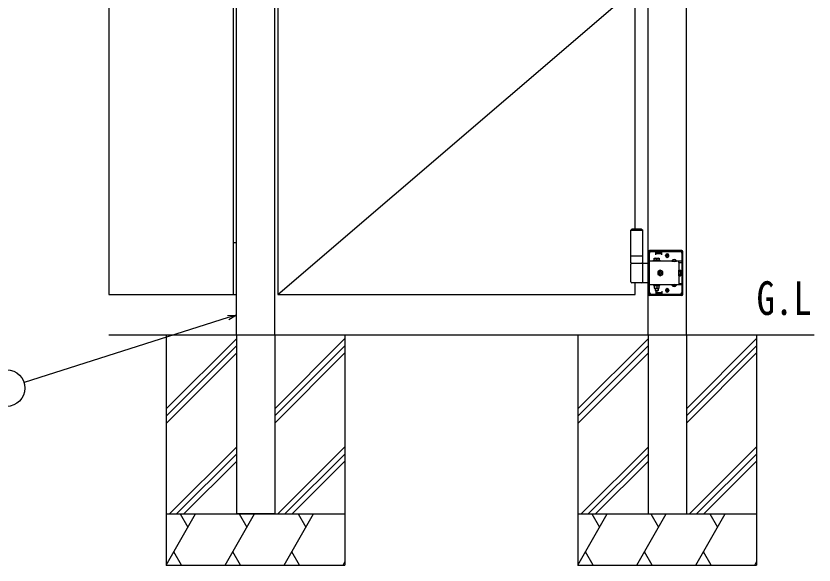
# Model space of a CAD drawing. Units: millimetres, scale not verified. Extents: x -4205 to 4205, y -2970 to 2970.
# Drawn here: x -1768 to -205, y -422 to 654 of the extents above; entities that cross this region are included whole.
import ezdxf
from ezdxf.enums import TextEntityAlignment as Align

# ---------------------------------------------------------------- set-up
doc = ezdxf.new("R2010")
doc.units = ezdxf.units.MM
doc.header["$LTSCALE"] = 12
for name, color, linetype in [('0-2_USER1', 3, 'Continuous'), ('0-3_YKK_A1', 4, 'Continuous'), ('0-4_YKK_D', 6, 'Continuous'), ('0-6_YSS_K', 3, 'Continuous')]:
    doc.layers.add(name, color=color, linetype=linetype)
doc.styles.add('ＭＳ ゴシック', font='')
doc.styles.get('ＭＳ ゴシック').set_extended_font_data('MS Gothic')

msp = doc.modelspace()

# ---------------------------------------------------------------- linework, layer by layer
at = {"layer": '0-3_YKK_A1'}
for p, q in [((-1336.48, 28.5), (-1336.48, 1325)), ((-1261.48, 28.5), (-1261.48, 1325)), ((-530.48, 28.5), (-530.48, 1325)), ((-455.48, 28.5), (-455.48, 1325)), ((-1341.98, 108), (-1341.98, 1309)), ((-555.48, 236.5), (-555.48, 1131.5)), ((-1255.48, 108.5), (-555.48, 708.5)), ((-561.98, 236.5), (-563.98, 234.5)), ((-540.98, 234.5), (-563.98, 234.5)), ((-542.98, 236.5), (-561.98, 236.5)), ((-542.98, 236.5), (-540.98, 234.5)), ((-540.98, 233.5), (-563.98, 233.5)), ((-1341.98, 210), (-1336.48, 210)), ((-529.48, 169.5), (-529.48, 192.5)), ((-527.98, 169.5), (-527.98, 192.5)), ((-464.48, 194.5), (-527.48, 194.5)), ((-464.48, 193), (-527.48, 193)), ((-527.48, 111.5), (-527.48, 189.5)), ((-526.98, 193), (-526.98, 194.5)), ((-524.48, 192.5), (-515.48, 192.5)), ((-518.98, 193), (-518.98, 194.5)), ((-515.48, 186), (-515.48, 192.5)), ((-515.48, 191.5), (-503.48, 191.5)), ((-515.48, 188.5), (-503.48, 188.5)), ((-514.48, 190), (-514.48, 193)), ((-504.48, 190), (-514.48, 190)), ((-504.48, 190), (-504.48, 193)), ((-503.48, 186), (-503.48, 192.5)), ((-503.48, 192.5), (-467.48, 192.5)), ((-492.98, 180.5), (-492.98, 188.5)), ((-464.48, 189.5), (-464.48, 171.2)), ((-463.98, 108.5), (-463.98, 192.5)), ((-462.48, 108.5), (-462.48, 192.5)), ((-540.98, 183.5), (-563.98, 183.5)), ((-464.48, 173.7), (-527.48, 173.7)), ((-519.73, 175.3), (-507.23, 175.3)), ((-519.73, 173.7), (-519.73, 175.3)), ((-507.23, 173.7), (-519.73, 173.7)), ((-518.48, 179.3), (-508.48, 179.3)), ((-518.48, 175.3), (-518.48, 179.3)), ((-508.48, 175.3), (-518.48, 175.3)), ((-513.48, 175.3), (-513.48, 178.87)), ((-508.48, 179.3), (-508.48, 175.3)), ((-507.23, 175.3), (-507.23, 173.7)), ((-488.98, 184.5), (-496.98, 184.5)), ((-496.23, 184.25), (-496.23, 184.75)), ((-489.73, 184.25), (-489.73, 184.75)), ((-484.23, 174.21), (-474.73, 174.21)), ((-484.23, 174.21), (-484.23, 173.7)), ((-484.23, 173.7), (-474.73, 173.7)), ((-481.83, 176.2), (-480.63, 173.73)), ((-480.63, 173.73), (-479.48, 173.12)), ((-478.34, 173.73), (-479.48, 173.12)), ((-477.13, 176.2), (-478.34, 173.73)), ((-474.73, 174.21), (-474.73, 173.7)), ((-470.48, 171.2), (-470.48, 173.7)), ((-563.98, 169.5), (-530.48, 169.5)), ((-563.98, 133), (-563.98, 168)), ((-540.98, 133), (-540.98, 168)), ((-530.48, 169.5), (-527.48, 169.5)), ((-527.98, 171.2), (-529.48, 171.2)), ((-506.48, 156.27), (-511.48, 153.39)), ((-501.48, 153.39), (-506.48, 156.27)), ((-470.48, 171.2), (-464.48, 171.2)), ((-470.48, 171.2), (-470.48, 129.8)), ((-470.18, 156.27), (-466.63, 156.27)), ((-470.18, 144.73), (-470.18, 156.27)), ((-466.18, 155.5), (-466.63, 156.27)), ((-511.48, 153.39), (-511.48, 147.61)), ((-511.48, 147.61), (-506.48, 144.73)), ((-509.63, 149.9), (-508.39, 149.9)), ((-507.08, 153.65), (-507.08, 152.41)), ((-505.88, 153.65), (-507.08, 153.65)), ((-507.08, 148.59), (-507.08, 147.35)), ((-506.48, 144.73), (-501.48, 147.61)), ((-505.88, 152.41), (-505.88, 153.65)), ((-503.33, 151.1), (-504.57, 151.1)), ((-504.57, 149.9), (-503.33, 149.9)), ((-503.33, 149.9), (-503.33, 151.1)), ((-501.48, 147.61), (-501.48, 153.39)), ((-470.18, 154.4), (-470.48, 154.4)), ((-470.18, 146.6), (-470.48, 146.6)), ((-470.18, 146.6), (-470.18, 154.4)), ((-470.18, 153.39), (-466.63, 153.39)), ((-470.18, 147.61), (-466.63, 147.61)), ((-470.18, 144.73), (-466.63, 144.73)), ((-466.18, 145.5), (-466.63, 144.73)), ((-466.18, 155.5), (-466.18, 145.5)), ((-530.48, 131.5), (-562.48, 131.5)), ((-527.48, 131.5), (-530.48, 131.5)), ((-529.48, 108.5), (-529.48, 131.5)), ((-527.98, 129.8), (-529.48, 129.8)), ((-527.98, 108.5), (-527.98, 131.5)), ((-464.48, 127.3), (-527.48, 127.3)), ((-507.23, 127.3), (-519.73, 127.3)), ((-519.73, 127.3), (-519.73, 125.7)), ((-519.73, 125.7), (-507.23, 125.7)), ((-518.48, 125.7), (-518.48, 120.7)), ((-508.48, 125.7), (-518.48, 125.7)), ((-516.68, 127.3), (-516.68, 125.7)), ((-513.48, 125.7), (-513.48, 121.13)), ((-510.28, 127.3), (-510.28, 125.7)), ((-508.48, 120.7), (-508.48, 125.7)), ((-507.23, 125.7), (-507.23, 127.3)), ((-484.23, 127.3), (-474.73, 127.3)), ((-484.23, 126.79), (-484.23, 127.3)), ((-484.23, 126.79), (-474.73, 126.79)), ((-481.83, 124.8), (-480.63, 127.27)), ((-480.63, 127.27), (-479.48, 127.88)), ((-478.34, 127.27), (-479.48, 127.88)), ((-477.13, 124.8), (-478.34, 127.27)), ((-474.73, 126.79), (-474.73, 127.3)), ((-470.48, 129.8), (-470.48, 127.3)), ((-470.48, 129.8), (-464.48, 129.8)), ((-464.48, 129.8), (-464.48, 111.5)), ((-518.48, 120.7), (-508.48, 120.7)), ((-516.48, 120.7), (-516.48, 116.3)), ((-516.48, 116.3), (-510.48, 116.3)), ((-516.48, 116.3), (-515.48, 115.3)), ((-515.94, 120.7), (-515.94, 115.76)), ((-515.48, 115.3), (-511.48, 115.3)), ((-515.48, 115), (-515.48, 108.5)), ((-515.48, 112.5), (-503.48, 112.5)), ((-515.48, 109.5), (-503.48, 109.5)), ((-514.48, 111), (-514.48, 108)), ((-504.48, 111), (-514.48, 111)), ((-510.48, 116.3), (-511.48, 115.3)), ((-511.02, 120.7), (-511.02, 115.76)), ((-510.48, 120.7), (-510.48, 116.3)), ((-504.48, 111), (-504.48, 108)), ((-503.48, 115), (-503.48, 108.5)), ((-488.98, 116.5), (-496.98, 116.5)), ((-496.23, 116.75), (-496.23, 116.25)), ((-492.98, 120.5), (-492.98, 112.5)), ((-489.73, 116.75), (-489.73, 116.25)), ((-1336.48, 108), (-1341.98, 108)), ((-464.48, 108), (-527.48, 108)), ((-464.48, 106.5), (-527.48, 106.5)), ((-526.98, 106.5), (-526.98, 108)), ((-515.48, 108.5), (-524.48, 108.5)), ((-518.98, 106.5), (-518.98, 108)), ((-467.48, 108.5), (-503.48, 108.5)), ((-1336.48, 28.5), (-1336.48, -321.5)), ((-1261.48, 28.5), (-1261.48, -321.5)), ((-530.48, 28.5), (-530.48, -321.5)), ((-455.48, 28.5), (-455.48, -321.5)), ((-1261.48, -321.5), (-1336.48, -321.5)), ((-530.48, -321.5), (-455.48, -321.5))]:
    msp.add_line(p, q, dxfattribs=at)
for points in [[(-1586.48, 1308.5), (-1586.48, 108.5), (-1341.98, 108.5)], [(-555.48, 1308.5), (-1255.48, 1308.5), (-1255.48, 108.5), (-555.48, 108.5), (-555.48, 131.5)], [(-563.98, 169.5), (-563.98, 183.5), (-563.98, 234.5)], [(-540.98, 169.5), (-540.98, 183.5), (-540.98, 234.5)], [(-527.48, 145.4), (-529.48, 145.4), (-529.48, 155.6), (-527.48, 155.6)], [(-508.39, 151.1), (-509.63, 151.1), (-509.63, 149.9)], [(-507.08, 147.35), (-505.88, 147.35), (-505.88, 148.59)]]:
    msp.add_lwpolyline(points, dxfattribs=at)
for centre, radius, start, end in [((-527.48, 192.5), 2, 90, 180), ((-527.48, 192.5), 0.5, 90, 180), ((-524.48, 189.5), 3, 90, 180), ((-492.98, 184.75), 3.25, 0, 180), ((-467.48, 189.5), 3, 0, 90), ((-464.48, 192.5), 2, 0, 90), ((-464.48, 192.5), 0.5, 0, 90), ((-515.98, 171.87), 7.43, 70.34714, 109.65286), ((-510.98, 171.87), 7.43, 70.34714, 109.65286), ((-492.98, 184.25), 3.25, 180, 0), ((-479.48, 170.93), 5.77, 34.65097, 145.34903), ((-562.48, 168), 1.5, 90, 180), ((-542.48, 168), 1.5, 0, 90), ((-468.74, 154.83), 2.56, 325.61575, 34.38425), ((-506.48, 150.5), 5, 76.88299, 190.15922), ((-506.48, 150.5), 5, 190.15922, 76.88299), ((-506.48, 150.5), 4.3, 83.27178, 183.77043), ((-506.48, 150.5), 4.3, 183.77043, 83.27178), ((-508.39, 152.41), 1.31, 270, 0), ((-508.39, 148.59), 1.31, 0, 90), ((-504.57, 152.41), 1.31, 180, 270), ((-504.57, 148.59), 1.31, 90, 180), ((-468.74, 146.17), 2.56, 325.61575, 34.38425), ((-475.73, 150.5), 9.55, 342.41205, 17.58795), ((-562.48, 133), 1.5, 180, 270), ((-542.48, 133), 1.5, 270, 0), ((-479.48, 130.07), 5.77, 214.65097, 325.34903), ((-524.48, 111.5), 3, 180, 270), ((-515.98, 128.13), 7.43, 250.34714, 289.65286), ((-510.98, 128.13), 7.43, 250.34714, 289.65286), ((-492.98, 116.75), 3.25, 0, 180), ((-492.98, 116.25), 3.25, 180, 0), ((-467.48, 111.5), 3, 270, 0), ((-527.48, 108.5), 2, 180, 270), ((-527.48, 108.5), 0.5, 180, 270), ((-464.48, 108.5), 0.5, 270, 0), ((-464.48, 108.5), 2, 270, 0)]:
    msp.add_arc(centre, radius, start, end, dxfattribs=at)
at = {"layer": '0-4_YKK_D'}
for points in [[(-1336.48, 68.16), (-1352.68, 63.01), (-1752.17, -63.95)], [(-1354.06, 67.35), (-1336.48, 68.16), (-1351.3, 58.67)]]:
    msp.add_lwpolyline(points, dxfattribs=at)
msp.add_circle((-1786.48, -74.86), 36, dxfattribs=at)
at = {"layer": '0-6_YSS_K'}
for p, q in [((-205.48, 28.5), (-1586.48, 28.5)), ((-1473.98, 28.5), (-1473.98, -421.5)), ((-1473.98, -115.72), (-1336.48, 21.78)), ((-1261.48, -115.35), (-1123.98, 22.15)), ((-1123.98, 28.5), (-1123.98, -421.5)), ((-667.98, 28.5), (-667.98, -421.5)), ((-667.98, -115.72), (-530.48, 21.78)), ((-455.48, -115.35), (-317.98, 22.15)), ((-317.98, 28.5), (-317.98, -421.5)), ((-1473.98, -129.86), (-1336.48, 7.64)), ((-1261.48, -129.5), (-1123.98, 8)), ((-667.98, -129.86), (-530.48, 7.64)), ((-455.48, -129.5), (-317.98, 8)), ((-1473.98, -144.01), (-1336.48, -6.51)), ((-1261.48, -143.64), (-1123.98, -6.14)), ((-667.98, -144.01), (-530.48, -6.51)), ((-455.48, -143.64), (-317.98, -6.14)), ((-1467.63, -321.5), (-1336.48, -190.35)), ((-1255.49, -321.5), (-1123.98, -189.99)), ((-661.63, -321.5), (-530.48, -190.35)), ((-449.49, -321.5), (-317.98, -189.99)), ((-1453.48, -321.5), (-1336.48, -204.5)), ((-1439.34, -321.5), (-1336.48, -218.64)), ((-1241.35, -321.5), (-1123.98, -204.13)), ((-1227.21, -321.5), (-1123.98, -218.27)), ((-647.48, -321.5), (-530.48, -204.5)), ((-633.34, -321.5), (-530.48, -218.64)), ((-435.35, -321.5), (-317.98, -204.13)), ((-421.21, -321.5), (-317.98, -218.27)), ((-1473.98, -321.5), (-1123.98, -321.5)), ((-1473.98, -421.5), (-1416.25, -321.5)), ((-1446.25, -321.5), (-1431.25, -347.48)), ((-1358.51, -421.5), (-1300.78, -321.5)), ((-1330.78, -321.5), (-1315.78, -347.48)), ((-1243.04, -421.5), (-1185.31, -321.5)), ((-1215.31, -321.5), (-1200.31, -347.48)), ((-667.98, -321.5), (-317.98, -321.5)), ((-667.98, -421.5), (-610.25, -321.5)), ((-640.25, -321.5), (-625.25, -347.48)), ((-552.51, -421.5), (-494.78, -321.5)), ((-524.78, -321.5), (-509.78, -347.48)), ((-437.04, -421.5), (-379.31, -321.5)), ((-409.31, -321.5), (-394.31, -347.48)), ((-1443.98, -421.5), (-1458.98, -395.52)), ((-1328.51, -421.5), (-1343.51, -395.52)), ((-1213.04, -421.5), (-1228.04, -395.52)), ((-637.98, -421.5), (-652.98, -395.52)), ((-522.51, -421.5), (-537.51, -395.52)), ((-407.04, -421.5), (-422.04, -395.52)), ((-1473.98, -421.5), (-1123.98, -421.5)), ((-1127.57, -421.5), (-1123.98, -415.28)), ((-667.98, -421.5), (-317.98, -421.5)), ((-321.57, -421.5), (-317.98, -415.28))]:
    msp.add_line(p, q, dxfattribs=at)

# ---------------------------------------------------------------- texts
at = {"layer": '0-2_USER1', "style": 'ＭＳ ゴシック', "width": 0.8}
msp.add_text('G.L', height=65.98, dxfattribs=at).set_placement((-317.98, 48.5), align=Align.BOTTOM_LEFT)

doc.saveas('drawing.dxf')
